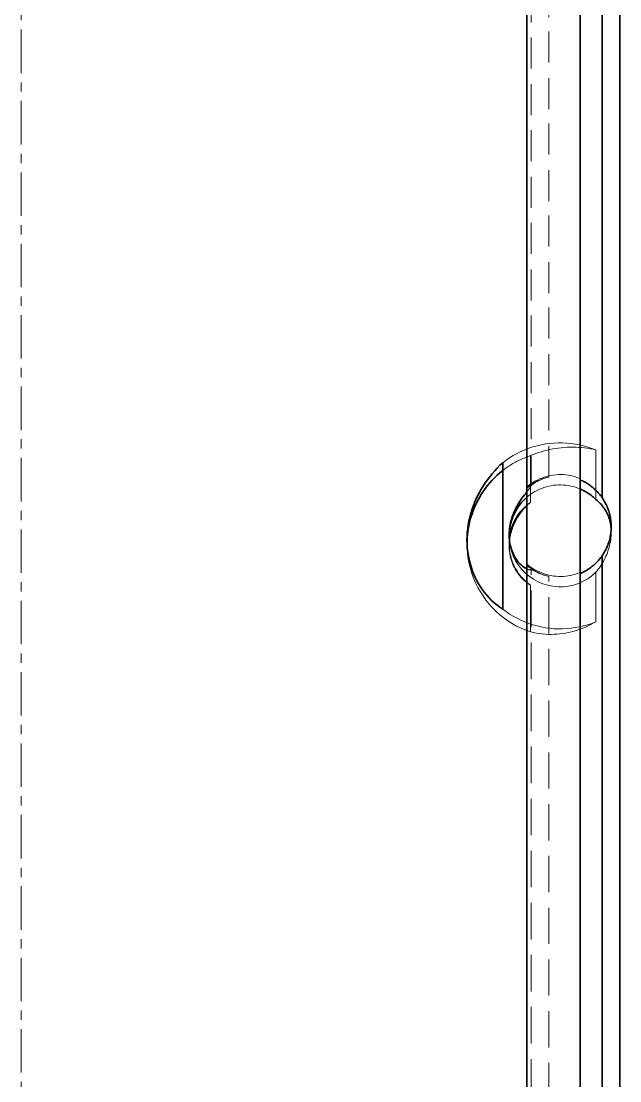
# Model space of a CAD drawing. Header units: millimetres. Extents: x 10 to 410, y 10 to 287.
# Drawn here: x 78 to 87.64, y 210.57 to 227.63 of the extents above; entities that cross this region are included whole.
import ezdxf

# ---------------------------------------------------------------- set-up
doc = ezdxf.new("R2010")
doc.units = ezdxf.units.MM
doc.linetypes.add('CENTER', pattern=[1.15, 0.7, -0.15, 0.15, -0.15])
doc.linetypes.add('DASHED', pattern=[0.75, 0.5, -0.25])
for name, color, linetype, lineweight in [('CENTER', 4, 'CENTER', 13), ('HIDDEN', 8, 'DASHED', 18), ('VISIBLE', 7, 'CONTINUOUS', 35)]:
    doc.layers.add(name, color=color, linetype=linetype, lineweight=lineweight)

msp = doc.modelspace()

# ---------------------------------------------------------------- linework, layer by layer
at = {"layer": 'CENTER'}
msp.add_line((78, 190), (78, 273), dxfattribs=at)
at = {"layer": 'HIDDEN'}
for points in [[(86.145, 220.114), (86.145, 221.611), (86.145, 223.108), (86.145, 224.605), (86.145, 226.102), (86.145, 227.599), (86.145, 229.096), (86.145, 230.592), (86.145, 232.089), (86.145, 233.586), (86.145, 235.083), (86.145, 236.58), (86.145, 238.077), (86.145, 239.574), (86.145, 241.07), (86.145, 242.567), (86.145, 244.064), (86.145, 245.561), (86.145, 247.058), (86.145, 248.555), (86.145, 250.052), (86.145, 251.548), (86.145, 253.045), (86.145, 254.542)], [(86.212, 220.151), (86.212, 221.644), (86.212, 223.136), (86.212, 224.628), (86.212, 226.121), (86.212, 227.613), (86.212, 229.105), (86.212, 230.598), (86.212, 232.09), (86.212, 233.582), (86.212, 235.075), (86.212, 236.567), (86.212, 238.06), (86.212, 239.552), (86.212, 241.044), (86.212, 242.537), (86.212, 244.029), (86.212, 245.521), (86.212, 247.014), (86.212, 248.506), (86.212, 249.998), (86.212, 251.491), (86.212, 252.983), (86.212, 254.476)], [(86.498, 220.292), (86.498, 221.774), (86.498, 223.255), (86.498, 224.736), (86.498, 226.218), (86.498, 227.699), (86.498, 229.181), (86.498, 230.662), (86.498, 232.143), (86.498, 233.625), (86.498, 235.106), (86.498, 236.588), (86.498, 238.069), (86.498, 239.55), (86.498, 241.032), (86.498, 242.513), (86.498, 243.995), (86.498, 245.476), (86.498, 246.957), (86.498, 248.439), (86.498, 249.92), (86.498, 251.402), (86.498, 252.883), (86.498, 254.364)], [(87.003, 220.248), (87.003, 221.733), (87.003, 223.218), (87.003, 224.703), (87.003, 226.189), (87.003, 227.674), (87.003, 229.159), (87.003, 230.645), (87.003, 232.13), (87.003, 233.615), (87.003, 235.1), (87.003, 236.586), (87.003, 238.071), (87.003, 239.556), (87.003, 241.042), (87.003, 242.527), (87.003, 244.012), (87.003, 245.497), (87.003, 246.983), (87.003, 248.468), (87.003, 249.953), (87.003, 251.439), (87.003, 252.924), (87.003, 254.409)], [(85.755, 220.524), (85.81, 220.565), (85.867, 220.604), (85.926, 220.64), (85.987, 220.674), (86.048, 220.704), (86.112, 220.732), (86.176, 220.756), (86.242, 220.778), (86.308, 220.797), (86.375, 220.812), (86.443, 220.825), (86.512, 220.834), (86.58, 220.84), (86.649, 220.843), (86.718, 220.843), (86.787, 220.84), (86.856, 220.833), (86.924, 220.824), (86.992, 220.811), (87.059, 220.795), (87.126, 220.776), (87.191, 220.754), (87.255, 220.729)], [(86.203, 220.638), (86.247, 220.656), (86.29, 220.672), (86.334, 220.687), (86.379, 220.701), (86.424, 220.714), (86.469, 220.726), (86.515, 220.736), (86.56, 220.745), (86.606, 220.753), (86.653, 220.759), (86.699, 220.765), (86.745, 220.769), (86.792, 220.772), (86.839, 220.773), (86.885, 220.773), (86.932, 220.772), (86.979, 220.77), (87.025, 220.766), (87.072, 220.761), (87.118, 220.755), (87.164, 220.748), (87.21, 220.739), (87.255, 220.729)], [(87.255, 219.932), (87.255, 219.966), (87.255, 220.001), (87.255, 220.036), (87.255, 220.071), (87.255, 220.105), (87.255, 220.14), (87.255, 220.175), (87.255, 220.209), (87.255, 220.244), (87.255, 220.279), (87.255, 220.313), (87.255, 220.348), (87.255, 220.383), (87.255, 220.417), (87.255, 220.452), (87.255, 220.487), (87.255, 220.521), (87.255, 220.556), (87.255, 220.591), (87.255, 220.625), (87.255, 220.66), (87.255, 220.695), (87.255, 220.729)], [(85.755, 220.397), (85.772, 220.41), (85.79, 220.423), (85.808, 220.436), (85.827, 220.449), (85.845, 220.462), (85.864, 220.474), (85.882, 220.486), (85.901, 220.498), (85.92, 220.509), (85.94, 220.52), (85.959, 220.531), (85.979, 220.542), (85.998, 220.552), (86.018, 220.562), (86.038, 220.572), (86.059, 220.581), (86.079, 220.59), (86.099, 220.599), (86.12, 220.607), (86.141, 220.615), (86.161, 220.623), (86.182, 220.631), (86.203, 220.638)], [(86.203, 219.885), (86.203, 219.918), (86.203, 219.951), (86.203, 219.984), (86.203, 220.016), (86.203, 220.049), (86.203, 220.082), (86.203, 220.114), (86.203, 220.147), (86.203, 220.18), (86.203, 220.213), (86.203, 220.245), (86.203, 220.278), (86.203, 220.311), (86.203, 220.343), (86.203, 220.376), (86.203, 220.409), (86.203, 220.442), (86.203, 220.474), (86.203, 220.507), (86.203, 220.54), (86.203, 220.572), (86.203, 220.605), (86.203, 220.638)], [(86.145, 220.134), (86.176, 220.159), (86.208, 220.183), (86.241, 220.205), (86.275, 220.225), (86.31, 220.244), (86.346, 220.261), (86.383, 220.276), (86.42, 220.29), (86.458, 220.301), (86.496, 220.311), (86.535, 220.319), (86.575, 220.325), (86.614, 220.33), (86.654, 220.332), (86.693, 220.332), (86.733, 220.331), (86.773, 220.327), (86.812, 220.322), (86.851, 220.315), (86.89, 220.305), (86.928, 220.294), (86.966, 220.282), (87.003, 220.267)], [(86.145, 220.114), (86.158, 220.126), (86.172, 220.137), (86.186, 220.147), (86.2, 220.157), (86.214, 220.167), (86.228, 220.177), (86.243, 220.186), (86.257, 220.196), (86.272, 220.204), (86.288, 220.213), (86.303, 220.221), (86.318, 220.229), (86.334, 220.236), (86.35, 220.243), (86.366, 220.25), (86.382, 220.257), (86.398, 220.263), (86.414, 220.269), (86.431, 220.274), (86.447, 220.279), (86.464, 220.284), (86.481, 220.288), (86.498, 220.292)], [(86.498, 220.292), (86.484, 220.289), (86.47, 220.285), (86.457, 220.282), (86.443, 220.278), (86.43, 220.273), (86.417, 220.269), (86.404, 220.264), (86.391, 220.259), (86.378, 220.254), (86.365, 220.248), (86.352, 220.242), (86.34, 220.236), (86.327, 220.23), (86.315, 220.223), (86.302, 220.216), (86.29, 220.209), (86.278, 220.202), (86.267, 220.195), (86.255, 220.187), (86.244, 220.179), (86.232, 220.17), (86.222, 220.161), (86.212, 220.151)], [(87.003, 220.267), (87.003, 220.266), (87.003, 220.265), (87.003, 220.264), (87.003, 220.264), (87.003, 220.263), (87.003, 220.262), (87.003, 220.261), (87.003, 220.26), (87.003, 220.259), (87.003, 220.258), (87.003, 220.258), (87.003, 220.257), (87.003, 220.256), (87.003, 220.255), (87.003, 220.254), (87.003, 220.253), (87.003, 220.253), (87.003, 220.252), (87.003, 220.251), (87.003, 220.25), (87.003, 220.249), (87.003, 220.248), (87.003, 220.248)], [(87.003, 218.757), (87.003, 218.822), (87.003, 218.888), (87.003, 218.954), (87.003, 219.019), (87.003, 219.085), (87.003, 219.151), (87.003, 219.216), (87.003, 219.282), (87.003, 219.348), (87.003, 219.413), (87.003, 219.479), (87.003, 219.545), (87.003, 219.61), (87.003, 219.676), (87.003, 219.742), (87.003, 219.807), (87.003, 219.873), (87.003, 219.939), (87.003, 220.004), (87.003, 220.07), (87.003, 220.136), (87.003, 220.201), (87.003, 220.267)], [(87.003, 220.248), (87.003, 220.248), (87.003, 220.248), (87.003, 220.248), (87.003, 220.248), (87.003, 220.248), (87.003, 220.248), (87.003, 220.248), (87.003, 220.248), (87.003, 220.248), (87.003, 220.248), (87.003, 220.248), (87.003, 220.248), (87.003, 220.248), (87.003, 220.248), (87.003, 220.248), (87.003, 220.248), (87.003, 220.248), (87.003, 220.248), (87.003, 220.248), (87.003, 220.248), (87.003, 220.248), (87.003, 220.248), (87.003, 220.248)], [(86.145, 219.967), (86.176, 219.993), (86.208, 220.016), (86.241, 220.038), (86.275, 220.059), (86.31, 220.077), (86.346, 220.095), (86.383, 220.11), (86.42, 220.123), (86.458, 220.135), (86.496, 220.145), (86.535, 220.153), (86.575, 220.159), (86.614, 220.163), (86.654, 220.165), (86.693, 220.166), (86.733, 220.164), (86.773, 220.161), (86.812, 220.155), (86.851, 220.148), (86.89, 220.139), (86.928, 220.128), (86.966, 220.115), (87.003, 220.1)], [(86.145, 220.056), (86.148, 220.06), (86.151, 220.064), (86.155, 220.068), (86.158, 220.072), (86.161, 220.076), (86.164, 220.08), (86.167, 220.084), (86.17, 220.088), (86.173, 220.092), (86.176, 220.096), (86.179, 220.1), (86.182, 220.104), (86.185, 220.108), (86.188, 220.112), (86.191, 220.116), (86.194, 220.121), (86.197, 220.125), (86.2, 220.129), (86.202, 220.133), (86.205, 220.138), (86.207, 220.142), (86.21, 220.147), (86.212, 220.151)], [(86.145, 218.89), (86.145, 218.944), (86.145, 218.998), (86.145, 219.052), (86.145, 219.106), (86.145, 219.16), (86.145, 219.214), (86.145, 219.268), (86.145, 219.323), (86.145, 219.377), (86.145, 219.431), (86.145, 219.485), (86.145, 219.539), (86.145, 219.593), (86.145, 219.647), (86.145, 219.701), (86.145, 219.755), (86.145, 219.809), (86.145, 219.863), (86.145, 219.917), (86.145, 219.972), (86.145, 220.026), (86.145, 220.08), (86.145, 220.134)], [(86.145, 219.835), (86.148, 219.837), (86.15, 219.839), (86.153, 219.842), (86.155, 219.844), (86.157, 219.846), (86.16, 219.848), (86.162, 219.851), (86.165, 219.853), (86.167, 219.855), (86.17, 219.857), (86.173, 219.86), (86.175, 219.862), (86.178, 219.864), (86.18, 219.866), (86.183, 219.868), (86.185, 219.871), (86.188, 219.873), (86.19, 219.875), (86.193, 219.877), (86.196, 219.879), (86.198, 219.881), (86.201, 219.883), (86.203, 219.885)], [(86.145, 219.84), (86.148, 219.842), (86.15, 219.844), (86.153, 219.846), (86.155, 219.848), (86.157, 219.85), (86.16, 219.852), (86.162, 219.854), (86.165, 219.856), (86.167, 219.858), (86.17, 219.86), (86.173, 219.862), (86.175, 219.864), (86.178, 219.866), (86.18, 219.868), (86.183, 219.87), (86.185, 219.872), (86.188, 219.874), (86.19, 219.876), (86.193, 219.878), (86.196, 219.88), (86.198, 219.882), (86.201, 219.884), (86.203, 219.885)], [(87.503, 219.489), (87.503, 219.485), (87.503, 219.482), (87.503, 219.478), (87.503, 219.474), (87.503, 219.47), (87.503, 219.466), (87.503, 219.462), (87.503, 219.459), (87.503, 219.455), (87.503, 219.451), (87.503, 219.447), (87.503, 219.443), (87.503, 219.44), (87.503, 219.436), (87.503, 219.432), (87.503, 219.428), (87.503, 219.424), (87.503, 219.421), (87.503, 219.417), (87.503, 219.413), (87.503, 219.409), (87.503, 219.405), (87.503, 219.402)], [(85.859, 219.364), (85.859, 219.363), (85.859, 219.362), (85.859, 219.361), (85.859, 219.361), (85.859, 219.36), (85.859, 219.359), (85.859, 219.358), (85.859, 219.358), (85.859, 219.357), (85.859, 219.356), (85.859, 219.355), (85.859, 219.355), (85.859, 219.354), (85.859, 219.353), (85.859, 219.352), (85.859, 219.352), (85.859, 219.351), (85.859, 219.35), (85.859, 219.349), (85.859, 219.349), (85.859, 219.348), (85.859, 219.347), (85.859, 219.346)], [(85.859, 219.346), (85.859, 219.347), (85.859, 219.347), (85.859, 219.348), (85.859, 219.348), (85.859, 219.348), (85.859, 219.349), (85.859, 219.349), (85.859, 219.349), (85.859, 219.35), (85.859, 219.35), (85.859, 219.351), (85.859, 219.351), (85.859, 219.351), (85.859, 219.352), (85.859, 219.352), (85.859, 219.352), (85.859, 219.353), (85.859, 219.353), (85.859, 219.354), (85.859, 219.354), (85.859, 219.354), (85.859, 219.355), (85.859, 219.355)], [(87.255, 218.759), (87.193, 218.703), (87.124, 218.655), (87.052, 218.613), (86.975, 218.579), (86.895, 218.553), (86.814, 218.536), (86.73, 218.526), (86.647, 218.526), (86.563, 218.533), (86.481, 218.549), (86.401, 218.574), (86.324, 218.606), (86.25, 218.646), (86.181, 218.694), (86.117, 218.748), (86.059, 218.809), (86.008, 218.875), (85.963, 218.945), (85.926, 219.021), (85.897, 219.099), (85.876, 219.18), (85.863, 219.263), (85.859, 219.346)], [(87.503, 219.402), (87.502, 219.371), (87.5, 219.341), (87.497, 219.31), (87.494, 219.28), (87.489, 219.25), (87.483, 219.22), (87.476, 219.19), (87.469, 219.16), (87.46, 219.131), (87.451, 219.102), (87.441, 219.073), (87.43, 219.045), (87.418, 219.016), (87.405, 218.989), (87.391, 218.961), (87.377, 218.934), (87.362, 218.908), (87.346, 218.882), (87.329, 218.856), (87.312, 218.831), (87.294, 218.806), (87.275, 218.782), (87.255, 218.759)], [(87.501, 219.445), (87.501, 219.443), (87.502, 219.442), (87.502, 219.44), (87.502, 219.438), (87.502, 219.436), (87.502, 219.434), (87.502, 219.432), (87.502, 219.43), (87.502, 219.429), (87.502, 219.427), (87.502, 219.425), (87.502, 219.423), (87.502, 219.421), (87.502, 219.419), (87.502, 219.418), (87.502, 219.416), (87.502, 219.414), (87.502, 219.412), (87.502, 219.41), (87.503, 219.408), (87.503, 219.407), (87.503, 219.405), (87.503, 219.403)], [(87.503, 219.403), (87.503, 219.403), (87.503, 219.403), (87.503, 219.403), (87.503, 219.403), (87.503, 219.403), (87.503, 219.403), (87.503, 219.402), (87.503, 219.402), (87.503, 219.402), (87.503, 219.402), (87.503, 219.402), (87.503, 219.402), (87.503, 219.402), (87.503, 219.402), (87.503, 219.402), (87.503, 219.402), (87.503, 219.402), (87.503, 219.402), (87.503, 219.402), (87.503, 219.402), (87.503, 219.402), (87.503, 219.402), (87.503, 219.402)], [(85.18, 219.278), (85.18, 219.276), (85.18, 219.273), (85.18, 219.27), (85.18, 219.268), (85.18, 219.265), (85.18, 219.263), (85.18, 219.26), (85.18, 219.258), (85.18, 219.255), (85.18, 219.253), (85.18, 219.25), (85.18, 219.248), (85.18, 219.245), (85.18, 219.243), (85.18, 219.24), (85.18, 219.237), (85.18, 219.235), (85.18, 219.232), (85.18, 219.23), (85.18, 219.227), (85.18, 219.225), (85.18, 219.222), (85.18, 219.22)], [(85.18, 219.22), (85.18, 219.221), (85.18, 219.222), (85.18, 219.223), (85.18, 219.225), (85.18, 219.226), (85.18, 219.227), (85.18, 219.229), (85.18, 219.23), (85.18, 219.231), (85.18, 219.232), (85.18, 219.234), (85.18, 219.235), (85.18, 219.236), (85.18, 219.237), (85.18, 219.239), (85.18, 219.24), (85.18, 219.241), (85.18, 219.243), (85.18, 219.244), (85.18, 219.245), (85.18, 219.246), (85.18, 219.248), (85.181, 219.249)], [(86.203, 217.797), (86.127, 217.825), (86.052, 217.857), (85.979, 217.893), (85.908, 217.933), (85.84, 217.977), (85.774, 218.024), (85.71, 218.075), (85.649, 218.129), (85.592, 218.187), (85.537, 218.247), (85.486, 218.311), (85.439, 218.377), (85.395, 218.445), (85.355, 218.516), (85.319, 218.589), (85.287, 218.663), (85.258, 218.74), (85.235, 218.818), (85.215, 218.897), (85.2, 218.977), (85.189, 219.057), (85.182, 219.138), (85.18, 219.22)], [(85.859, 219.219), (85.859, 219.222), (85.859, 219.225), (85.859, 219.228), (85.859, 219.231), (85.859, 219.235), (85.859, 219.238), (85.859, 219.241), (85.859, 219.244), (85.859, 219.247), (85.86, 219.25), (85.86, 219.254), (85.86, 219.257), (85.86, 219.26), (85.86, 219.263), (85.86, 219.266), (85.861, 219.269), (85.861, 219.273), (85.861, 219.276), (85.861, 219.279), (85.861, 219.282), (85.862, 219.285), (85.862, 219.288), (85.862, 219.291)], [(85.859, 219.191), (85.859, 219.194), (85.859, 219.198), (85.859, 219.202), (85.859, 219.206), (85.859, 219.21), (85.859, 219.213), (85.859, 219.217), (85.86, 219.221), (85.86, 219.225), (85.86, 219.228), (85.86, 219.232), (85.86, 219.236), (85.86, 219.24), (85.861, 219.244), (85.861, 219.247), (85.861, 219.251), (85.862, 219.255), (85.862, 219.259), (85.862, 219.263), (85.863, 219.266), (85.863, 219.27), (85.863, 219.274), (85.864, 219.278)], [(86.203, 218.55), (86.176, 218.57), (86.15, 218.591), (86.124, 218.614), (86.1, 218.637), (86.076, 218.662), (86.054, 218.687), (86.032, 218.714), (86.012, 218.741), (85.993, 218.769), (85.975, 218.798), (85.958, 218.827), (85.942, 218.857), (85.928, 218.888), (85.915, 218.92), (85.903, 218.952), (85.893, 218.984), (85.884, 219.017), (85.876, 219.05), (85.87, 219.083), (85.865, 219.117), (85.862, 219.151), (85.86, 219.185), (85.859, 219.219)], [(85.859, 219.219), (85.859, 219.217), (85.859, 219.216), (85.859, 219.215), (85.859, 219.214), (85.859, 219.213), (85.859, 219.211), (85.859, 219.21), (85.859, 219.209), (85.859, 219.208), (85.859, 219.206), (85.859, 219.205), (85.859, 219.204), (85.859, 219.203), (85.859, 219.202), (85.859, 219.2), (85.859, 219.199), (85.859, 219.198), (85.859, 219.197), (85.859, 219.195), (85.859, 219.194), (85.859, 219.193), (85.859, 219.192), (85.859, 219.191)], [(86.203, 218.55), (86.176, 218.568), (86.149, 218.587), (86.123, 218.608), (86.098, 218.63), (86.075, 218.652), (86.052, 218.676), (86.03, 218.701), (86.01, 218.727), (85.991, 218.754), (85.973, 218.782), (85.956, 218.81), (85.94, 218.84), (85.926, 218.869), (85.913, 218.9), (85.902, 218.931), (85.892, 218.962), (85.883, 218.994), (85.876, 219.026), (85.869, 219.059), (85.865, 219.092), (85.861, 219.125), (85.86, 219.157), (85.859, 219.191)], [(87.003, 218.757), (86.966, 218.742), (86.928, 218.729), (86.89, 218.718), (86.851, 218.709), (86.812, 218.702), (86.773, 218.697), (86.733, 218.693), (86.693, 218.692), (86.654, 218.692), (86.614, 218.694), (86.575, 218.698), (86.535, 218.704), (86.496, 218.712), (86.458, 218.722), (86.42, 218.734), (86.383, 218.747), (86.346, 218.763), (86.31, 218.78), (86.275, 218.799), (86.241, 218.819), (86.208, 218.841), (86.176, 218.865), (86.145, 218.89)], [(86.498, 218.693), (86.481, 218.697), (86.464, 218.701), (86.447, 218.706), (86.431, 218.711), (86.414, 218.716), (86.398, 218.722), (86.382, 218.728), (86.366, 218.735), (86.35, 218.742), (86.334, 218.749), (86.318, 218.756), (86.303, 218.764), (86.288, 218.772), (86.272, 218.781), (86.257, 218.789), (86.243, 218.799), (86.228, 218.808), (86.214, 218.818), (86.2, 218.828), (86.186, 218.838), (86.172, 218.848), (86.158, 218.859), (86.145, 218.871)], [(86.145, 199.516), (86.145, 200.358), (86.145, 201.199), (86.145, 202.041), (86.145, 202.882), (86.145, 203.724), (86.145, 204.565), (86.145, 205.407), (86.145, 206.248), (86.145, 207.09), (86.145, 207.931), (86.145, 208.773), (86.145, 209.614), (86.145, 210.456), (86.145, 211.297), (86.145, 212.139), (86.145, 212.98), (86.145, 213.822), (86.145, 214.663), (86.145, 215.505), (86.145, 216.346), (86.145, 217.188), (86.145, 218.029), (86.145, 218.871)], [(86.212, 218.804), (86.209, 218.802), (86.207, 218.801), (86.204, 218.8), (86.201, 218.799), (86.198, 218.799), (86.195, 218.799), (86.192, 218.799), (86.189, 218.799), (86.186, 218.799), (86.183, 218.8), (86.18, 218.8), (86.177, 218.801), (86.174, 218.802), (86.171, 218.802), (86.168, 218.803), (86.165, 218.804), (86.162, 218.805), (86.159, 218.806), (86.156, 218.807), (86.154, 218.808), (86.151, 218.809), (86.148, 218.811), (86.145, 218.812)], [(86.498, 218.693), (86.485, 218.696), (86.472, 218.699), (86.459, 218.703), (86.446, 218.706), (86.433, 218.71), (86.42, 218.714), (86.407, 218.718), (86.395, 218.722), (86.382, 218.727), (86.37, 218.732), (86.357, 218.736), (86.345, 218.741), (86.332, 218.747), (86.32, 218.752), (86.308, 218.758), (86.296, 218.763), (86.284, 218.769), (86.272, 218.775), (86.26, 218.781), (86.248, 218.787), (86.236, 218.793), (86.224, 218.799), (86.212, 218.804)], [(86.212, 199.516), (86.212, 200.355), (86.212, 201.194), (86.212, 202.032), (86.212, 202.871), (86.212, 203.709), (86.212, 204.548), (86.212, 205.387), (86.212, 206.225), (86.212, 207.064), (86.212, 207.902), (86.212, 208.741), (86.212, 209.579), (86.212, 210.418), (86.212, 211.257), (86.212, 212.095), (86.212, 212.934), (86.212, 213.772), (86.212, 214.611), (86.212, 215.45), (86.212, 216.288), (86.212, 217.127), (86.212, 217.965), (86.212, 218.804)], [(86.498, 199.516), (86.498, 200.35), (86.498, 201.184), (86.498, 202.018), (86.498, 202.851), (86.498, 203.685), (86.498, 204.519), (86.498, 205.353), (86.498, 206.186), (86.498, 207.02), (86.498, 207.854), (86.498, 208.688), (86.498, 209.521), (86.498, 210.355), (86.498, 211.189), (86.498, 212.023), (86.498, 212.856), (86.498, 213.69), (86.498, 214.524), (86.498, 215.358), (86.498, 216.191), (86.498, 217.025), (86.498, 217.859), (86.498, 218.693)], [(87.003, 218.757), (87.003, 218.756), (87.003, 218.755), (87.003, 218.754), (87.003, 218.753), (87.003, 218.753), (87.003, 218.752), (87.003, 218.751), (87.003, 218.75), (87.003, 218.749), (87.003, 218.748), (87.003, 218.748), (87.003, 218.747), (87.003, 218.746), (87.003, 218.745), (87.003, 218.744), (87.003, 218.743), (87.003, 218.743), (87.003, 218.742), (87.003, 218.741), (87.003, 218.74), (87.003, 218.739), (87.003, 218.738), (87.003, 218.737)], [(87.003, 218.737), (87.003, 218.737), (87.003, 218.737), (87.003, 218.737), (87.003, 218.737), (87.003, 218.737), (87.003, 218.737), (87.003, 218.737), (87.003, 218.737), (87.003, 218.737), (87.003, 218.737), (87.003, 218.737), (87.003, 218.737), (87.003, 218.737), (87.003, 218.737), (87.003, 218.737), (87.003, 218.737), (87.003, 218.737), (87.003, 218.737), (87.003, 218.737), (87.003, 218.737), (87.003, 218.737), (87.003, 218.737), (87.003, 218.737)], [(87.003, 199.516), (87.003, 200.352), (87.003, 201.188), (87.003, 202.023), (87.003, 202.859), (87.003, 203.695), (87.003, 204.531), (87.003, 205.366), (87.003, 206.202), (87.003, 207.038), (87.003, 207.873), (87.003, 208.709), (87.003, 209.545), (87.003, 210.38), (87.003, 211.216), (87.003, 212.052), (87.003, 212.888), (87.003, 213.723), (87.003, 214.559), (87.003, 215.395), (87.003, 216.23), (87.003, 217.066), (87.003, 217.902), (87.003, 218.737)], [(87.255, 217.961), (87.255, 217.996), (87.255, 218.031), (87.255, 218.065), (87.255, 218.1), (87.255, 218.135), (87.255, 218.169), (87.255, 218.204), (87.255, 218.239), (87.255, 218.273), (87.255, 218.308), (87.255, 218.343), (87.255, 218.377), (87.255, 218.412), (87.255, 218.447), (87.255, 218.481), (87.255, 218.516), (87.255, 218.551), (87.255, 218.585), (87.255, 218.62), (87.255, 218.655), (87.255, 218.689), (87.255, 218.724), (87.255, 218.759)], [(86.203, 217.797), (86.203, 217.83), (86.203, 217.863), (86.203, 217.895), (86.203, 217.928), (86.203, 217.961), (86.203, 217.993), (86.203, 218.026), (86.203, 218.059), (86.203, 218.092), (86.203, 218.124), (86.203, 218.157), (86.203, 218.19), (86.203, 218.222), (86.203, 218.255), (86.203, 218.288), (86.203, 218.321), (86.203, 218.353), (86.203, 218.386), (86.203, 218.419), (86.203, 218.451), (86.203, 218.484), (86.203, 218.517), (86.203, 218.55)], [(87.255, 217.961), (87.191, 217.936), (87.126, 217.914), (87.059, 217.896), (86.992, 217.88), (86.924, 217.867), (86.856, 217.857), (86.787, 217.851), (86.718, 217.848), (86.649, 217.847), (86.58, 217.85), (86.512, 217.857), (86.443, 217.866), (86.375, 217.878), (86.308, 217.894), (86.242, 217.913), (86.176, 217.934), (86.112, 217.959), (86.048, 217.987), (85.987, 218.017), (85.926, 218.05), (85.867, 218.086), (85.81, 218.125), (85.755, 218.166)], [(87.255, 217.961), (87.214, 217.938), (87.172, 217.915), (87.13, 217.894), (87.086, 217.875), (87.043, 217.857), (86.998, 217.84), (86.953, 217.825), (86.908, 217.811), (86.862, 217.799), (86.815, 217.788), (86.769, 217.779), (86.722, 217.772), (86.675, 217.766), (86.628, 217.761), (86.58, 217.759), (86.533, 217.758), (86.485, 217.758), (86.438, 217.761), (86.39, 217.765), (86.343, 217.77), (86.296, 217.778), (86.25, 217.786), (86.203, 217.797)]]:
    msp.add_lwpolyline(points, dxfattribs=at)
at = {"layer": 'VISIBLE'}
for points in [[(87.641, 194.507), (87.641, 197.919), (87.641, 201.331), (87.641, 204.743), (87.641, 208.155), (87.641, 211.567), (87.641, 214.98), (87.641, 218.392), (87.641, 221.804), (87.641, 225.216), (87.641, 228.628), (87.641, 232.04), (87.641, 235.452), (87.641, 238.864), (87.641, 242.276), (87.641, 245.688), (87.641, 249.1), (87.641, 252.512), (87.641, 255.924), (87.641, 259.336), (87.641, 262.748), (87.641, 266.16), (87.641, 269.572), (87.641, 272.984)], [(87.641, 194.507), (87.641, 197.919), (87.641, 201.331), (87.641, 204.743), (87.641, 208.155), (87.641, 211.567), (87.641, 214.979), (87.641, 218.391), (87.641, 221.803), (87.641, 225.215), (87.641, 228.628), (87.641, 232.04), (87.641, 235.452), (87.641, 238.864), (87.641, 242.276), (87.641, 245.688), (87.641, 249.1), (87.641, 252.512), (87.641, 255.924), (87.641, 259.336), (87.641, 262.748), (87.641, 266.16), (87.641, 269.572), (87.641, 272.984)], [(86.145, 199.538), (86.145, 202.515), (86.145, 205.493), (86.145, 208.471), (86.145, 211.449), (86.145, 214.427), (86.145, 217.405), (86.145, 220.382), (86.145, 223.36), (86.145, 226.338), (86.145, 229.316), (86.145, 232.294), (86.145, 235.271), (86.145, 238.249), (86.145, 241.227), (86.145, 244.205), (86.145, 247.183), (86.145, 250.16), (86.145, 253.138), (86.145, 256.116), (86.145, 259.094), (86.145, 262.072), (86.145, 265.049), (86.145, 268.027)], [(87.003, 199.538), (87.003, 202.515), (87.003, 205.493), (87.003, 208.471), (87.003, 211.449), (87.003, 214.427), (87.003, 217.405), (87.003, 220.382), (87.003, 223.36), (87.003, 226.338), (87.003, 229.316), (87.003, 232.294), (87.003, 235.271), (87.003, 238.249), (87.003, 241.227), (87.003, 244.205), (87.003, 247.183), (87.003, 250.16), (87.003, 253.138), (87.003, 256.116), (87.003, 259.094), (87.003, 262.072), (87.003, 265.049), (87.003, 268.027)], [(87.355, 219.961), (87.355, 221.471), (87.355, 222.982), (87.355, 224.492), (87.355, 226.002), (87.355, 227.512), (87.355, 229.022), (87.355, 230.532), (87.355, 232.043), (87.355, 233.553), (87.355, 235.063), (87.355, 236.573), (87.355, 238.083), (87.355, 239.594), (87.355, 241.104), (87.355, 242.614), (87.355, 244.124), (87.355, 245.634), (87.355, 247.145), (87.355, 248.655), (87.355, 250.165), (87.355, 251.675), (87.355, 253.185), (87.355, 254.695)], [(85.18, 219.278), (85.182, 219.339), (85.185, 219.401), (85.192, 219.462), (85.2, 219.522), (85.211, 219.583), (85.225, 219.643), (85.24, 219.702), (85.258, 219.761), (85.278, 219.819), (85.301, 219.876), (85.325, 219.932), (85.351, 219.988), (85.379, 220.042), (85.409, 220.096), (85.441, 220.148), (85.475, 220.199), (85.51, 220.25), (85.548, 220.298), (85.586, 220.346), (85.626, 220.393), (85.668, 220.438), (85.711, 220.482), (85.755, 220.524)], [(85.755, 218.166), (85.755, 218.269), (85.755, 218.371), (85.755, 218.474), (85.755, 218.576), (85.755, 218.679), (85.755, 218.782), (85.755, 218.884), (85.755, 218.987), (85.755, 219.089), (85.755, 219.192), (85.755, 219.294), (85.755, 219.397), (85.755, 219.499), (85.755, 219.602), (85.755, 219.704), (85.755, 219.807), (85.755, 219.909), (85.755, 220.012), (85.755, 220.114), (85.755, 220.217), (85.755, 220.319), (85.755, 220.422), (85.755, 220.524)], [(85.181, 219.249), (85.183, 219.306), (85.187, 219.364), (85.194, 219.421), (85.203, 219.478), (85.214, 219.535), (85.228, 219.591), (85.243, 219.646), (85.261, 219.701), (85.28, 219.756), (85.302, 219.809), (85.326, 219.861), (85.352, 219.913), (85.379, 219.964), (85.409, 220.013), (85.441, 220.061), (85.474, 220.108), (85.509, 220.154), (85.546, 220.198), (85.585, 220.241), (85.625, 220.282), (85.667, 220.322), (85.71, 220.36), (85.755, 220.397)], [(87.003, 220.248), (87.021, 220.239), (87.039, 220.231), (87.057, 220.222), (87.075, 220.213), (87.092, 220.203), (87.109, 220.193), (87.126, 220.182), (87.143, 220.171), (87.159, 220.16), (87.175, 220.148), (87.191, 220.135), (87.207, 220.123), (87.222, 220.11), (87.237, 220.097), (87.252, 220.083), (87.266, 220.069), (87.28, 220.054), (87.293, 220.04), (87.306, 220.025), (87.319, 220.009), (87.332, 219.993), (87.344, 219.977), (87.355, 219.961)], [(85.859, 219.364), (85.86, 219.397), (85.862, 219.43), (85.865, 219.463), (85.87, 219.496), (85.876, 219.529), (85.883, 219.561), (85.891, 219.594), (85.9, 219.625), (85.91, 219.657), (85.922, 219.688), (85.934, 219.719), (85.948, 219.75), (85.962, 219.78), (85.977, 219.809), (85.993, 219.838), (86.01, 219.867), (86.028, 219.895), (86.046, 219.923), (86.065, 219.95), (86.084, 219.977), (86.104, 220.004), (86.125, 220.03), (86.145, 220.056)], [(86.145, 220.134), (86.145, 220.134), (86.145, 220.134), (86.145, 220.134), (86.145, 220.134), (86.145, 220.134), (86.145, 220.134), (86.145, 220.134), (86.145, 220.134), (86.145, 220.134), (86.145, 220.134), (86.145, 220.134), (86.145, 220.134), (86.145, 220.134), (86.145, 220.134), (86.145, 220.134), (86.145, 220.134), (86.145, 220.134), (86.145, 220.134), (86.145, 220.134), (86.145, 220.134), (86.145, 220.134), (86.145, 220.134), (86.145, 220.134)], [(86.145, 220.134), (86.145, 220.133), (86.145, 220.132), (86.145, 220.131), (86.145, 220.13), (86.145, 220.13), (86.145, 220.129), (86.145, 220.128), (86.145, 220.127), (86.145, 220.126), (86.145, 220.125), (86.145, 220.125), (86.145, 220.124), (86.145, 220.123), (86.145, 220.122), (86.145, 220.121), (86.145, 220.12), (86.145, 220.12), (86.145, 220.119), (86.145, 220.118), (86.145, 220.117), (86.145, 220.116), (86.145, 220.115), (86.145, 220.114)], [(86.145, 220.114), (86.145, 220.114), (86.145, 220.114), (86.145, 220.114), (86.145, 220.114), (86.145, 220.114), (86.145, 220.114), (86.145, 220.114), (86.145, 220.114), (86.145, 220.114), (86.145, 220.114), (86.145, 220.114), (86.145, 220.114), (86.145, 220.114), (86.145, 220.114), (86.145, 220.114), (86.145, 220.114), (86.145, 220.114), (86.145, 220.114), (86.145, 220.114), (86.145, 220.114), (86.145, 220.114), (86.145, 220.114), (86.145, 220.114)], [(87.003, 220.1), (87.015, 220.095), (87.027, 220.089), (87.039, 220.084), (87.051, 220.078), (87.063, 220.072), (87.074, 220.066), (87.086, 220.059), (87.097, 220.052), (87.109, 220.046), (87.12, 220.039), (87.131, 220.031), (87.142, 220.024), (87.153, 220.017), (87.164, 220.009), (87.175, 220.001), (87.185, 219.993), (87.196, 219.985), (87.206, 219.976), (87.216, 219.968), (87.226, 219.959), (87.236, 219.95), (87.246, 219.941), (87.255, 219.932)], [(85.859, 219.355), (85.86, 219.385), (85.862, 219.416), (85.865, 219.446), (85.87, 219.476), (85.875, 219.506), (85.881, 219.535), (85.889, 219.564), (85.898, 219.593), (85.907, 219.622), (85.918, 219.65), (85.93, 219.678), (85.943, 219.706), (85.957, 219.733), (85.971, 219.759), (85.987, 219.785), (86.004, 219.81), (86.021, 219.835), (86.04, 219.859), (86.059, 219.882), (86.08, 219.905), (86.101, 219.926), (86.123, 219.947), (86.145, 219.967)], [(85.862, 219.291), (85.865, 219.319), (85.869, 219.346), (85.874, 219.373), (85.88, 219.4), (85.886, 219.427), (85.894, 219.453), (85.902, 219.479), (85.911, 219.505), (85.921, 219.531), (85.932, 219.556), (85.944, 219.581), (85.957, 219.605), (85.97, 219.629), (85.984, 219.653), (85.999, 219.676), (86.015, 219.699), (86.032, 219.721), (86.049, 219.742), (86.067, 219.763), (86.085, 219.783), (86.105, 219.803), (86.125, 219.822), (86.145, 219.84)], [(85.864, 219.278), (85.867, 219.305), (85.871, 219.333), (85.877, 219.36), (85.883, 219.387), (85.89, 219.414), (85.897, 219.44), (85.906, 219.467), (85.915, 219.493), (85.926, 219.518), (85.937, 219.544), (85.949, 219.569), (85.961, 219.594), (85.974, 219.618), (85.988, 219.642), (86.003, 219.665), (86.019, 219.688), (86.035, 219.711), (86.052, 219.733), (86.069, 219.754), (86.087, 219.775), (86.106, 219.796), (86.125, 219.815), (86.145, 219.835)], [(87.255, 219.932), (87.274, 219.916), (87.293, 219.9), (87.31, 219.883), (87.327, 219.866), (87.344, 219.848), (87.359, 219.829), (87.374, 219.809), (87.389, 219.789), (87.402, 219.769), (87.415, 219.748), (87.426, 219.727), (87.437, 219.705), (87.447, 219.682), (87.457, 219.66), (87.465, 219.637), (87.473, 219.614), (87.479, 219.59), (87.485, 219.566), (87.49, 219.542), (87.494, 219.518), (87.497, 219.494), (87.5, 219.47), (87.501, 219.445)], [(87.355, 219.961), (87.368, 219.943), (87.379, 219.925), (87.391, 219.906), (87.401, 219.887), (87.411, 219.868), (87.421, 219.848), (87.43, 219.829), (87.439, 219.809), (87.447, 219.788), (87.455, 219.768), (87.462, 219.747), (87.468, 219.727), (87.474, 219.706), (87.479, 219.684), (87.484, 219.663), (87.489, 219.642), (87.492, 219.62), (87.495, 219.599), (87.498, 219.577), (87.5, 219.556), (87.501, 219.534), (87.502, 219.512), (87.503, 219.49)], [(87.503, 219.489), (87.502, 219.468), (87.501, 219.446), (87.5, 219.425), (87.498, 219.403), (87.495, 219.382), (87.492, 219.36), (87.488, 219.339), (87.484, 219.318), (87.479, 219.297), (87.474, 219.276), (87.468, 219.255), (87.461, 219.235), (87.454, 219.215), (87.447, 219.194), (87.439, 219.174), (87.43, 219.155), (87.421, 219.135), (87.411, 219.116), (87.401, 219.097), (87.39, 219.078), (87.379, 219.06), (87.367, 219.042), (87.355, 219.024)], [(87.503, 219.49), (87.503, 219.49), (87.503, 219.49), (87.503, 219.49), (87.503, 219.49), (87.503, 219.49), (87.503, 219.49), (87.503, 219.49), (87.503, 219.49), (87.503, 219.49), (87.503, 219.49), (87.503, 219.49), (87.503, 219.49), (87.503, 219.49), (87.503, 219.49), (87.503, 219.49), (87.503, 219.489), (87.503, 219.489), (87.503, 219.489), (87.503, 219.489), (87.503, 219.489), (87.503, 219.489), (87.503, 219.489), (87.503, 219.489)], [(86.145, 218.812), (86.12, 218.825), (86.096, 218.84), (86.073, 218.857), (86.052, 218.876), (86.032, 218.896), (86.012, 218.917), (85.994, 218.939), (85.978, 218.962), (85.962, 218.985), (85.947, 219.01), (85.934, 219.035), (85.922, 219.06), (85.911, 219.086), (85.901, 219.113), (85.892, 219.14), (85.884, 219.167), (85.877, 219.195), (85.872, 219.223), (85.867, 219.251), (85.864, 219.279), (85.861, 219.307), (85.86, 219.335), (85.859, 219.364)], [(85.755, 218.166), (85.708, 218.198), (85.662, 218.232), (85.618, 218.268), (85.576, 218.306), (85.536, 218.346), (85.498, 218.388), (85.462, 218.432), (85.428, 218.478), (85.396, 218.525), (85.366, 218.573), (85.339, 218.622), (85.313, 218.673), (85.29, 218.725), (85.269, 218.778), (85.25, 218.831), (85.234, 218.886), (85.219, 218.941), (85.207, 218.996), (85.197, 219.052), (85.19, 219.108), (85.184, 219.165), (85.181, 219.221), (85.18, 219.278)], [(87.355, 219.024), (87.344, 219.008), (87.332, 218.992), (87.319, 218.976), (87.306, 218.96), (87.293, 218.945), (87.28, 218.931), (87.266, 218.916), (87.252, 218.902), (87.237, 218.888), (87.222, 218.875), (87.207, 218.862), (87.191, 218.85), (87.175, 218.837), (87.159, 218.825), (87.143, 218.814), (87.126, 218.803), (87.109, 218.792), (87.092, 218.782), (87.075, 218.772), (87.057, 218.763), (87.039, 218.754), (87.021, 218.746), (87.003, 218.737)], [(87.355, 194.522), (87.355, 195.588), (87.355, 196.653), (87.355, 197.718), (87.355, 198.783), (87.355, 199.849), (87.355, 200.914), (87.355, 201.979), (87.355, 203.045), (87.355, 204.11), (87.355, 205.175), (87.355, 206.24), (87.355, 207.306), (87.355, 208.371), (87.355, 209.436), (87.355, 210.502), (87.355, 211.567), (87.355, 212.632), (87.355, 213.697), (87.355, 214.763), (87.355, 215.828), (87.355, 216.893), (87.355, 217.959), (87.355, 219.024)], [(86.145, 218.89), (86.145, 218.889), (86.145, 218.888), (86.145, 218.887), (86.145, 218.887), (86.145, 218.886), (86.145, 218.885), (86.145, 218.884), (86.145, 218.883), (86.145, 218.882), (86.145, 218.881), (86.145, 218.881), (86.145, 218.88), (86.145, 218.879), (86.145, 218.878), (86.145, 218.877), (86.145, 218.876), (86.145, 218.876), (86.145, 218.875), (86.145, 218.874), (86.145, 218.873), (86.145, 218.872), (86.145, 218.871), (86.145, 218.871)], [(86.145, 218.89), (86.145, 218.89), (86.145, 218.89), (86.145, 218.89), (86.145, 218.89), (86.145, 218.89), (86.145, 218.89), (86.145, 218.89), (86.145, 218.89), (86.145, 218.89), (86.145, 218.89), (86.145, 218.89), (86.145, 218.89), (86.145, 218.89), (86.145, 218.89), (86.145, 218.89), (86.145, 218.89), (86.145, 218.89), (86.145, 218.89), (86.145, 218.89), (86.145, 218.89), (86.145, 218.89), (86.145, 218.89), (86.145, 218.89)], [(86.145, 218.871), (86.145, 218.871), (86.145, 218.871), (86.145, 218.871), (86.145, 218.871), (86.145, 218.871), (86.145, 218.871), (86.145, 218.871), (86.145, 218.871), (86.145, 218.871), (86.145, 218.871), (86.145, 218.871), (86.145, 218.871), (86.145, 218.871), (86.145, 218.871), (86.145, 218.871), (86.145, 218.871), (86.145, 218.871), (86.145, 218.871), (86.145, 218.871), (86.145, 218.871), (86.145, 218.871), (86.145, 218.871), (86.145, 218.871)]]:
    msp.add_lwpolyline(points, dxfattribs=at)

doc.saveas('drawing.dxf')
